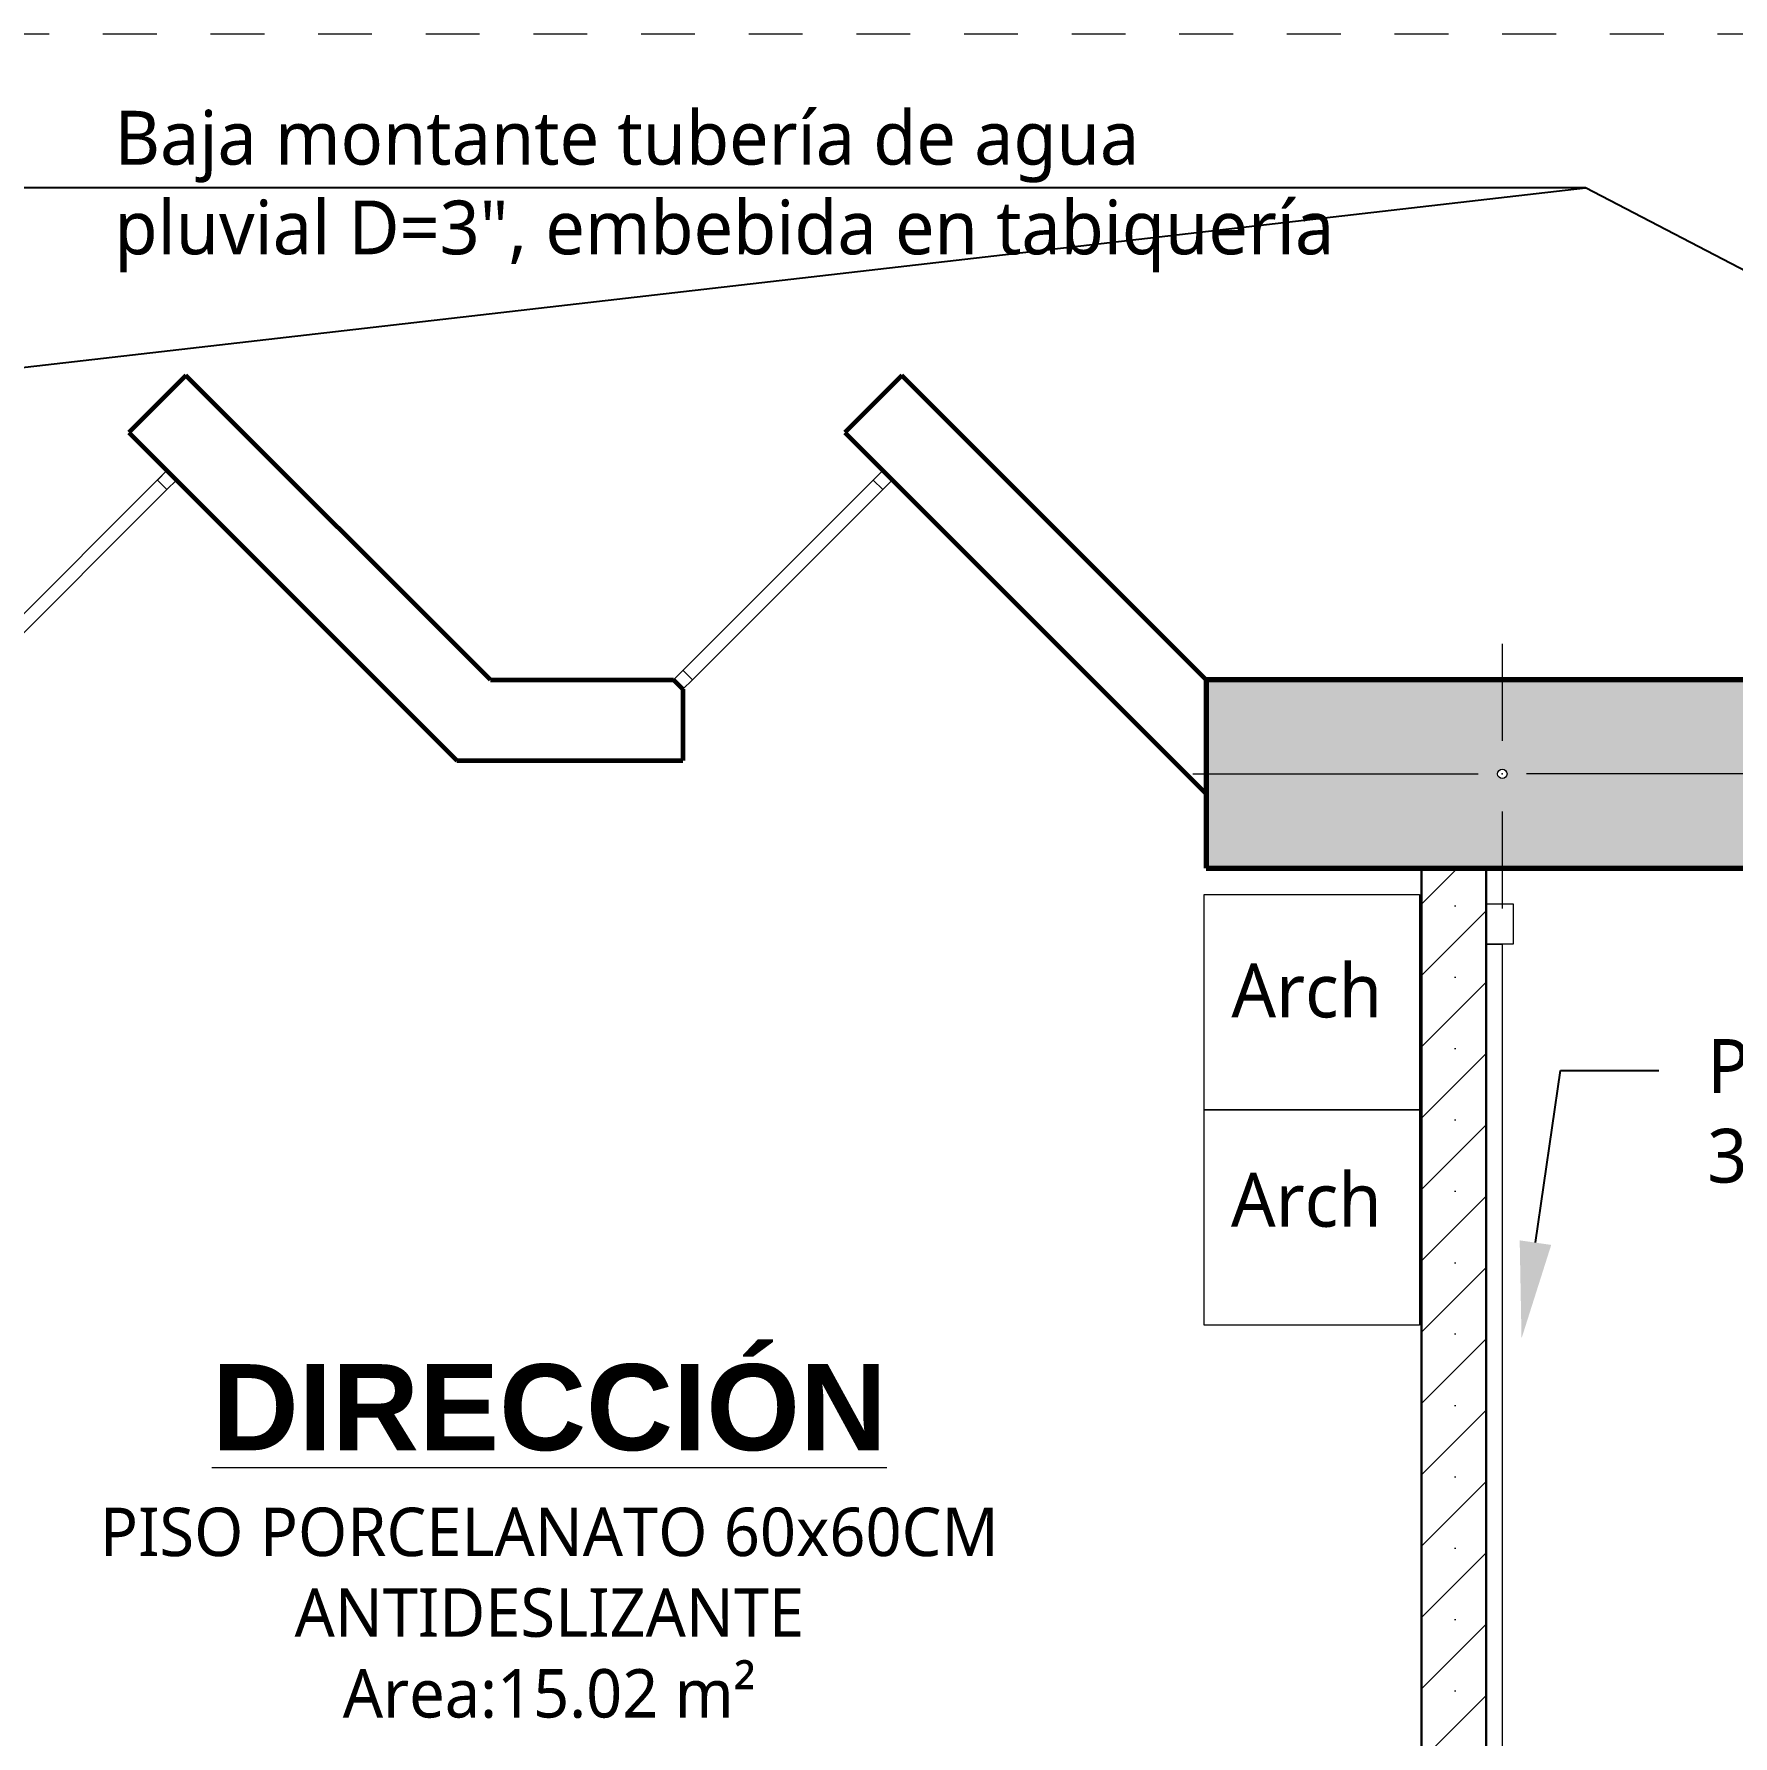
# Model space of a CAD drawing. Header units: millimetres. Extents: x 1 to 121, y 0 to 90.
# Drawn here: x 33.834 to 36.991, y 65.936 to 69.098 of the extents above; entities that cross this region are included whole.
import ezdxf
from ezdxf import colors
from ezdxf.entities.mleader import LeaderData, LeaderLine
from ezdxf.math import Vec2, Vec3

# ---------------------------------------------------------------- set-up
doc = ezdxf.new("R2010")
doc.units = ezdxf.units.MM
doc.linetypes.add('DASHED2', pattern=[0.375, 0.25, -0.125])
doc.linetypes.add('HIDDEN2', pattern=[0.1875, 0.125, -0.0625])
for name, color, linetype, lineweight in [('COLUMNAS 50', 32, 'Continuous', 70), ('Equipamiento SR', 23, 'Continuous', 0), ('Hatch', 251, 'Continuous', 0), ('letras sr', 7, 'Continuous', 5), ('Muros el', 144, 'Continuous', 60), ('proyecciones', 1, 'DASHED2', 5), ('TABIQUERIA DE DRYWALL', 221, 'Continuous', 30), ('Vanos', 140, 'Continuous', 5)]:
    doc.layers.add(name, color=color, linetype=linetype, lineweight=lineweight)
doc.layers.add('Mobiliario', color=7, linetype='Continuous', lineweight=0, true_color=0x7f7f7f)
doc.styles.add('Generales', font='trebuc.ttf', dxfattribs={"height": 0.1})
doc.styles.add('Santa Rosa 1 50', font='trebuc.ttf')

# ---------------------------------------------------------------- blocks, each defined once
blk = doc.blocks.new('Columna 1.10 x0.30')
at = {"true_color": 0xc7c8ca}
h = blk.add_hatch(color=9, dxfattribs=at)
h.dxf.hatch_style = 1
h.paths.add_polyline_path([(-234.8493, 113.8066), (-235.9493, 113.8066), (-235.9493, 113.4566), (-234.8493, 113.4566)])
h.paths.add_polyline_path([(-235.3906, 113.6316, -1), (-235.408, 113.6316, -1)], flags=16)
at = {"layer": 'COLUMNAS 50', "color": 1, "linetype": 'Continuous', "lineweight": 5}
for p, q in [((-235.3993, 113.8732), (-235.3993, 113.6932)), ((-235.9743, 113.6316), (-235.4443, 113.6316)), ((-234.8243, 113.6316), (-235.3543, 113.6316)), ((-235.3993, 113.5616), (-235.3993, 113.3816))]:
    blk.add_line(p, q, dxfattribs=at)
at = {"layer": 'COLUMNAS 50', "linetype": 'Continuous'}
blk.add_lwpolyline([(-235.9493, 113.4566), (-234.8493, 113.4566), (-234.8493, 113.8066), (-235.9493, 113.8066)], close=True, dxfattribs=at)
at = {"layer": 'COLUMNAS 50', "color": 1, "linetype": 'Continuous', "lineweight": 5}
blk.add_circle((-235.3993, 113.6316), 0.00871, dxfattribs=at)
blk.add_point((-235.3993, 113.6316), dxfattribs=at)

msp = doc.modelspace()

# ---------------------------------------------------------------- hatches: boundary and pattern name
at = {"layer": 'Hatch'}
h = msp.add_hatch(dxfattribs=at)
h.set_pattern_fill('SACNCR', color=256)
h.set_pattern_definition([(45, (-96.37297, 137.41531), (-0.06629126, 0.06629126), []), (45, (-96.30668, 137.41531), (-0.06629126, 0.06629126), [0, -0.09375])])
h.paths.add_polyline_path([(36.412, 64.2744), (36.532, 64.2744), (36.532, 67.5485), (36.412, 67.5485)])

# ---------------------------------------------------------------- linework, layer by layer
at = {"layer": 'Equipamiento SR'}
for points in [[(36.4082, 67.0991), (36.0082, 67.0991), (36.0082, 67.4991), (36.4082, 67.4991), (36.4082, 67.0991)], [(36.532, 65.5568), (36.532, 67.4818), (36.532, 67.4818)], [(36.4082, 66.6991), (36.0082, 66.6991), (36.0082, 67.0991), (36.4082, 67.0991), (36.4082, 66.6991)]]:
    msp.add_lwpolyline(points, dxfattribs=at)
at = {"layer": 'Mobiliario', "linetype": 'Continuous', "lineweight": 0}
for p, q in [((36.532, 67.4068), (36.532, 67.4818)), ((36.532, 67.4818), (36.582, 67.4818)), ((36.582, 67.4818), (36.582, 67.4068)), ((36.532, 67.4068), (36.562, 67.4068)), ((36.582, 67.4068), (36.532, 67.4068)), ((36.562, 67.4068), (36.562, 65.5568))]:
    msp.add_line(p, q, dxfattribs=at)
at = {"layer": 'Mobiliario', "lineweight": 0}
msp.add_line((36.532, 65.4818), (36.532, 67.4818), dxfattribs=at)
at = {"layer": 'Muros el', "ltscale": 0.05}
for p, q in [((35.0221, 67.8985), (35.0398, 67.8808)), ((35.0398, 67.8808), (35.0398, 67.7485))]:
    msp.add_line(p, q, dxfattribs=at)
for points in [[(34.1163, 68.4642), (34.0103, 68.3581)], [(34.682, 67.8985), (34.1163, 68.4642)], [(35.4464, 68.4642), (35.3403, 68.3581)], [(36.012, 67.8985), (35.4464, 68.4642)], [(34.0103, 68.3581), (34.6199, 67.7485)], [(35.3403, 68.3581), (36.012, 67.6863)], [(34.682, 67.8985), (35.0221, 67.8985)], [(34.6199, 67.7485), (35.0398, 67.7485)]]:
    msp.add_lwpolyline(points, dxfattribs=at)
at = {"layer": 'proyecciones', "linetype": 'HIDDEN2', "ltscale": 0.5}
msp.add_lwpolyline([(60.462, 67.8985), (60.462, 69.0985), (31.662, 69.0985), (31.662, 67.8985)], dxfattribs=at)
at = {"layer": 'TABIQUERIA DE DRYWALL'}
msp.add_lwpolyline([(36.412, 64.2744), (36.532, 64.2744), (36.532, 67.5485), (36.412, 67.5485)], close=True, dxfattribs=at)
at = {"layer": 'Vanos', "color": 7, "linetype": 'Continuous'}
for p, q in [((33.6921, 67.8985), (34.081, 68.2874)), ((34.081, 68.2874), (34.0633, 68.2697)), ((34.081, 68.2874), (34.0987, 68.2697)), ((35.0221, 67.8985), (35.411, 68.2874)), ((35.411, 68.2874), (35.3933, 68.2697)), ((35.411, 68.2874), (35.4287, 68.2697)), ((34.0633, 68.2697), (34.081, 68.252)), ((34.081, 68.252), (34.0987, 68.2697)), ((35.3933, 68.2697), (35.411, 68.252)), ((35.411, 68.252), (35.4287, 68.2697)), ((33.7274, 67.8985), (34.081, 68.252)), ((35.0575, 67.8985), (35.411, 68.252)), ((35.0575, 67.8985), (35.0398, 67.9162)), ((35.0221, 67.8985), (35.0398, 67.8808)), ((35.0398, 67.8808), (35.0575, 67.8985))]:
    msp.add_line(p, q, dxfattribs=at)

# ---------------------------------------------------------------- block references
at = {"layer": 'COLUMNAS 50'}
msp.add_blockref('Columna 1.10 x0.30', (271.9614, -45.9081), dxfattribs=at)

# ---------------------------------------------------------------- texts
at = {"layer": 'letras sr'}
for s, width, heights, insert, char_height, attachment_point, style in [('Arch', 0.115, [0.1165], (36.3387, 67.3709), 0.1, 3, 'Generales'), ('Arch', 0.115, [0.1165], (36.3379, 66.9819), 0.1, 3, 'Generales'), ('\\pxqc;{\\fSwis721 Ex BT|b1|i0|c0|p34;\\H0.76555x;\\LDIRECCIÓN\\H1.30625x;\\P\\fTrebuchet MS|b0|i0|c0|p34;\\H0.43062x;\\lPISO PORCELANATO 60x60CM ANTIDESLIZANTE\\H1x;\\PArea:15.02 m²}', 1.814063, [0], (33.8844, 66.6266), 0.209, 1, 'Santa Rosa 1 50')]:
    msp.add_mtext_dynamic_manual_height_columns(s, width=width, gutter_width=1, heights=heights, dxfattribs=dict(at, insert=insert, char_height=char_height, attachment_point=attachment_point, style=style))

# ---------------------------------------------------------------- leaders
ml = msp.add_multileader_mtext('Standard', dxfattribs=at)
ml.set_content('{\\H0.86957x;Baja montante tubería de agua\\Ppluvial D=3", embebida en tabiquería}', color=256, style='Generales')
ml.set_leader_properties()
ml.build(insert=Vec2(0, 0))
ml.multileader.update_dxf_attribs({"text_right_attachment_type": 6, "dogleg_length": 0.36, "arrow_head_size": 0.1})
ctx = ml.context
ctx.base_point, ctx.char_height, ctx.arrow_head_size, ctx.landing_gap_size, ctx.plane_origin = Vec3(33.8936, 68.8841), 0.115, 0.1, 0.09, Vec3(33.1653, 69.2287)
ctx.right_attachment = 6
notes = []
notes.append((ctx, [(1, (1, 1, 0), (36.7167, 68.8125), (-1, 0), 0.36, [(0, [(32.8242, 68.3653)], 0, []), (1, [(37.5409, 68.3826)], 0, [])])]))
ctx.mtext.insert, ctx.mtext.rotation, ctx.mtext.flow_direction = Vec3(33.9836, 68.9558), 6.283185, 5
ml = msp.add_multileader_mtext('Standard', dxfattribs=at)
ml.set_content('{\\H0.86957x;Pizarra acrílica\\P3.00 x 1.20m} ', color=256, style='Generales')
ml.set_leader_properties()
ml.build(insert=Vec2(0, 0))
ml.multileader.update_dxf_attribs({"text_right_attachment_type": 6, "dogleg_length": 0.36, "arrow_head_size": 0.18})
ctx = ml.context
ctx.base_point, ctx.char_height, ctx.arrow_head_size, ctx.landing_gap_size, ctx.plane_origin = Vec3(36.8528, 67.1726), 0.115, 0.18, 0.09, Vec3(36.3221, 67.8538)
ctx.right_attachment = 6
notes.append((ctx, [(0, (1, 1, 0), (36.6702, 67.1726), (1, 0), 0.1826, [(0, [(36.5978, 66.6743)], 0, [])])]))
ctx.mtext.insert, ctx.mtext.flow_direction = Vec3(36.9428, 67.2307), 5
for ctx, leaders in notes:
    for number, flags, end, landing, length, lines in leaders:
        leader = LeaderData()
        leader.index, (leader.has_last_leader_line, leader.has_dogleg_vector, leader.attachment_direction) = number, flags
        leader.last_leader_point, leader.dogleg_vector, leader.dogleg_length = Vec3(end), Vec3(landing), length
        for number, points, colour, breaks in lines:
            line = LeaderLine()
            line.index, line.vertices, line.color, line.breaks = number, Vec3.list(points), colors.encode_raw_color(colour), breaks
            leader.lines.append(line)
        ctx.leaders.append(leader)

doc.saveas('drawing.dxf')
